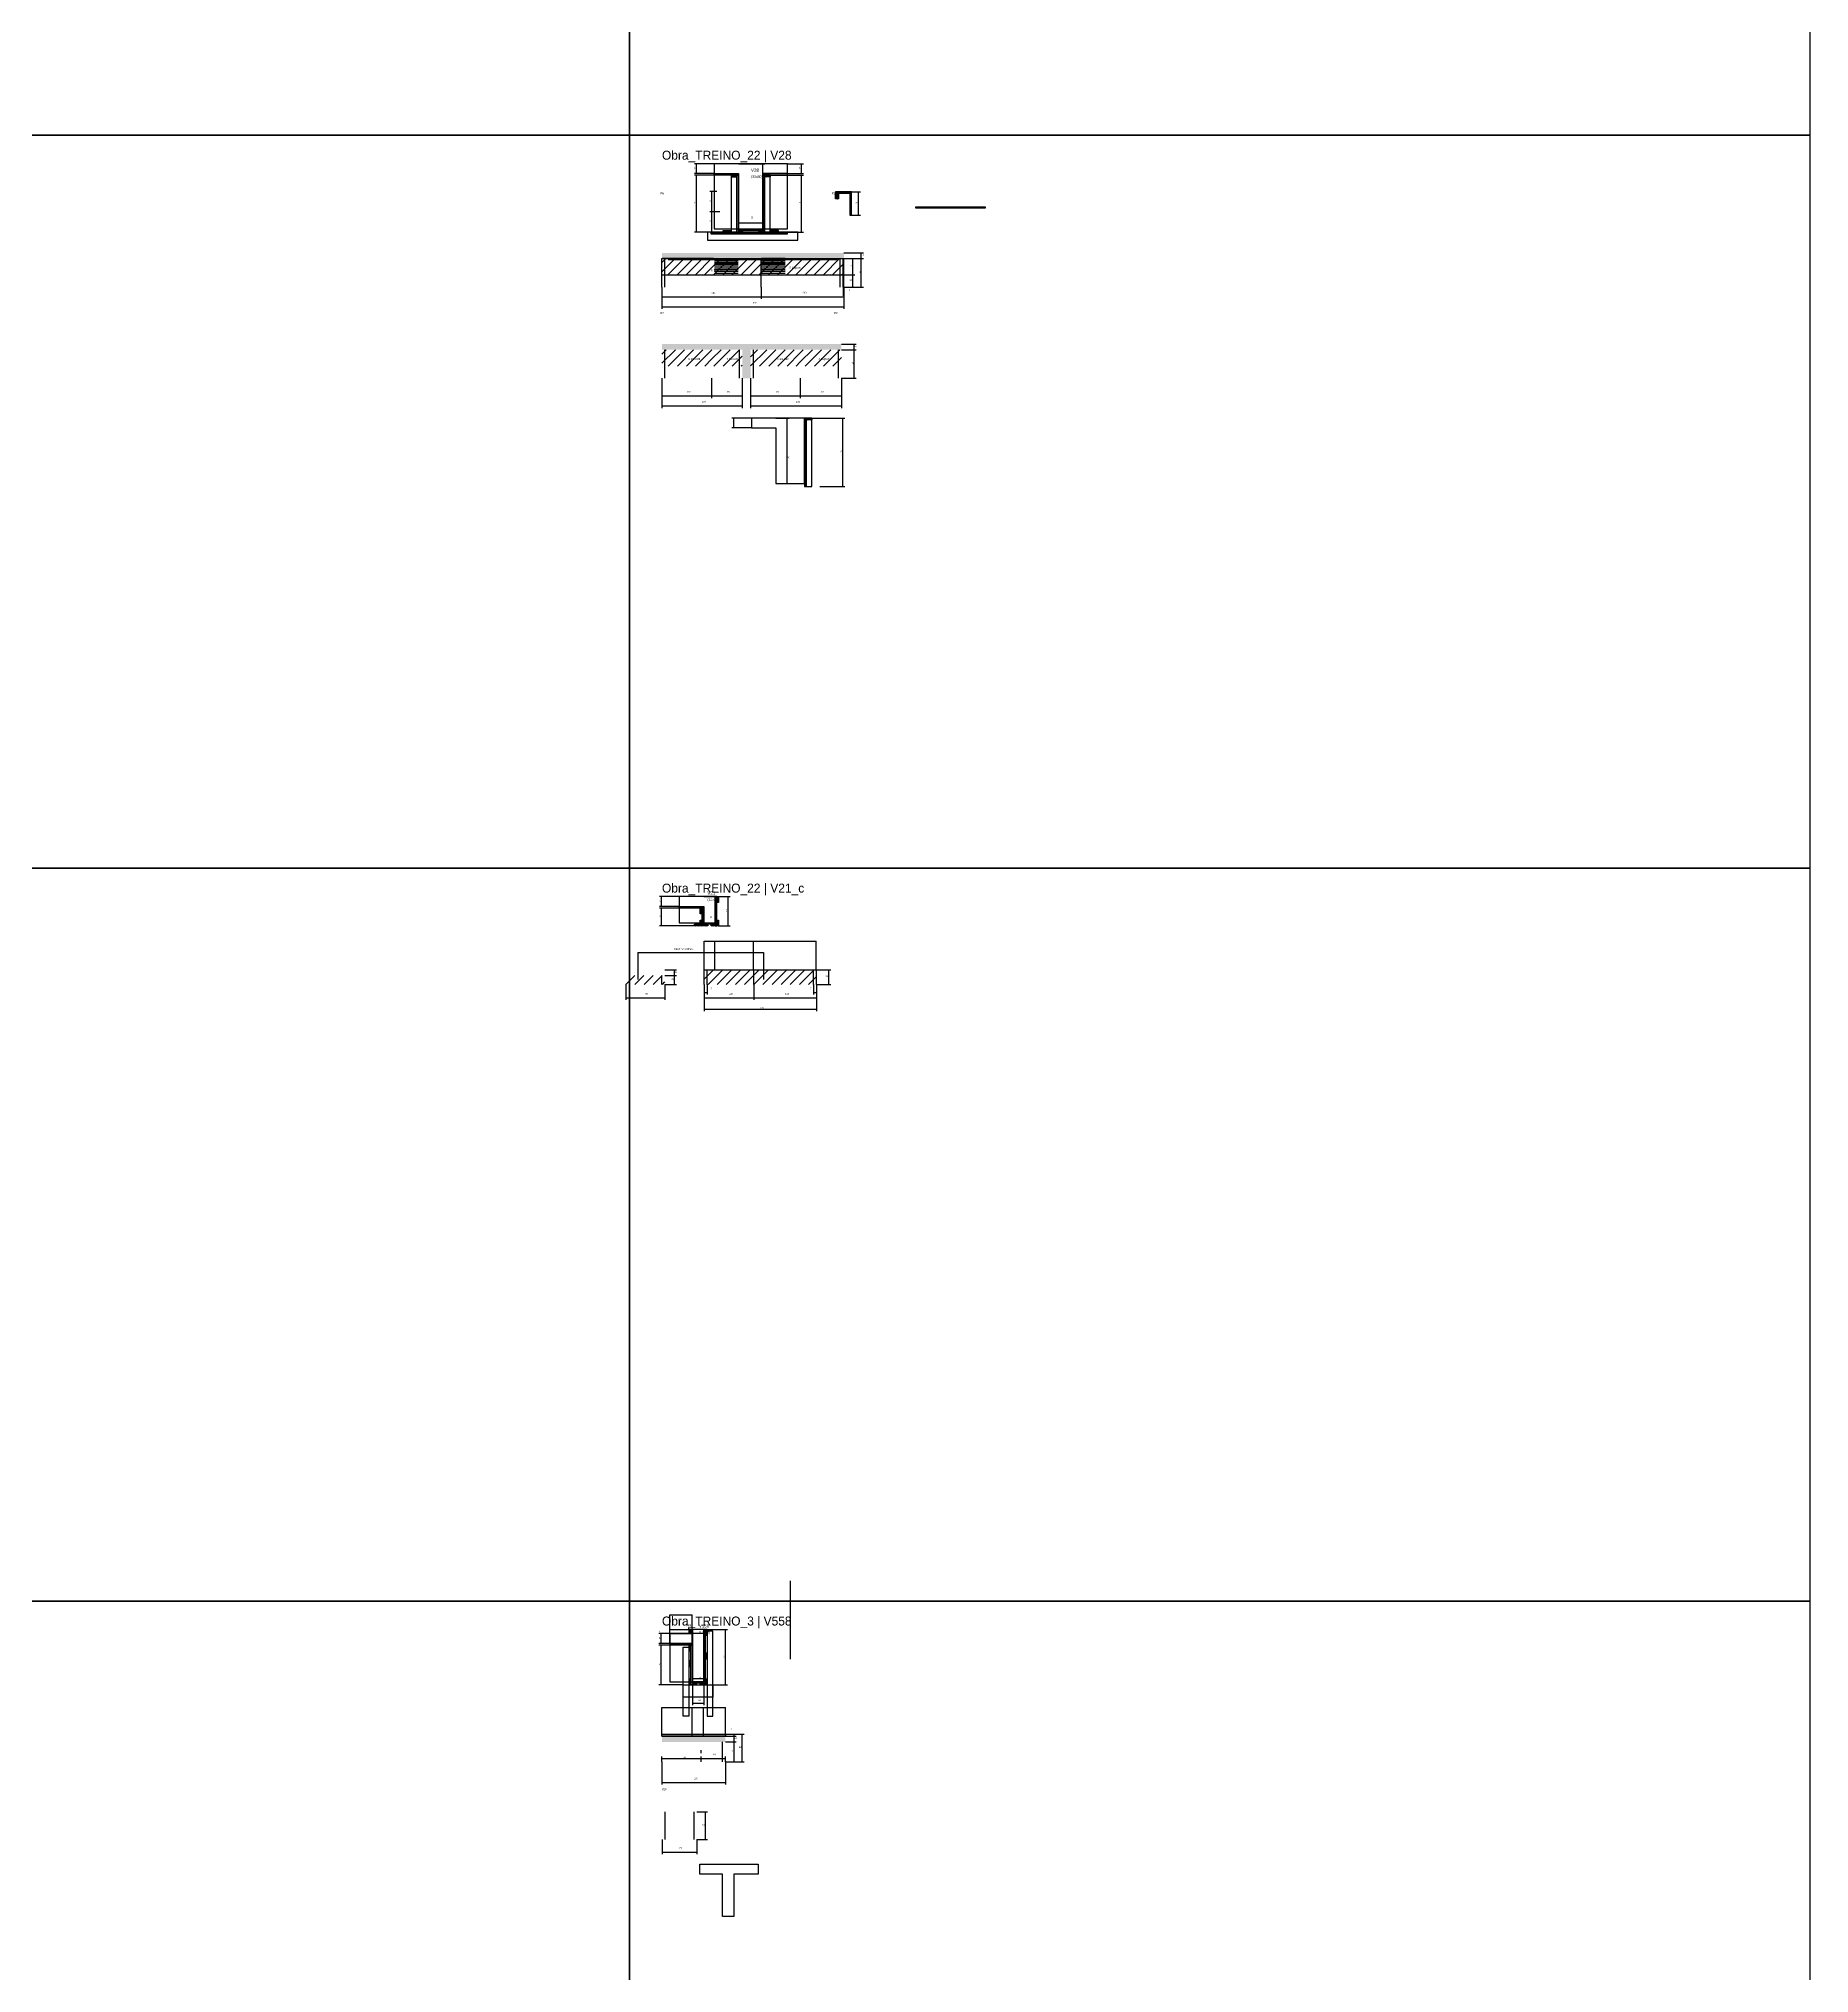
# Model space of a CAD drawing. Header units: metres. Extents: x -41 to 34840, y -36000 to 1848.
# Drawn here: x 13049 to 17398, y -31514 to -26763 of the extents above; entities that cross this region are included whole.
import ezdxf

# ---------------------------------------------------------------- set-up
doc = ezdxf.new("R2010")
doc.units = ezdxf.units.M
for name, color, linetype in [('8', 7, 'Continuous'), ('CELL_BORDER', 8, 'Continuous'), ('CONCRETO', 251, 'Continuous'), ('COTA', 4, 'Continuous'), ('Cota Seção (2x)', 4, 'Continuous'), ('Hachura', 253, 'Continuous'), ('LABEL_ID', 3, 'Continuous'), ('Madeira', 126, 'Continuous'), ('NOMENCLATURA', 7, 'Continuous'), ('Painéis', 200, 'Continuous'), ('PONTALETE', 2, 'Continuous'), ('SARR_2.2x7', 40, 'Continuous'), ('SARR_3.5x7', 81, 'Continuous'), ('SCO-___-LAJ', 4, 'Continuous'), ('Texto Seção', 7, 'Continuous')]:
    doc.layers.add(name, color=color, linetype=linetype)

msp = doc.modelspace()

# ---------------------------------------------------------------- hatches: boundary and pattern name
at = {"layer": 'COTA'}
h = msp.add_hatch(dxfattribs=at)
h.set_pattern_fill('AR-CONC', scale=0.03)
h.paths.add_polyline_path([(15027, -27303.1), (15027, -27289.1), (14580, -27289.1), (14580, -27303.1)])
h = msp.add_hatch(dxfattribs=at)
h.set_pattern_fill('AR-CONC', scale=0.03)
h.paths.add_polyline_path([(14777.1, -27597), (14797.7, -27597), (14797.7, -27527), (15020.7, -27527), (15020.7, -27513), (14580, -27513), (14580, -27527), (14777.1, -27527)])
h = msp.add_hatch(dxfattribs=at)
h.set_pattern_fill('AR-CONC', scale=0.03)
h.paths.add_polyline_path([(14580, -30945.7), (14580, -30931.7), (14580, -30931.7), (14736, -30931.7), (14736, -30931.7), (14736, -30945.7), (14736, -30945.7), (14580, -30945.7)])
at = {"layer": 'Hachura'}
h = msp.add_hatch(color=8, dxfattribs=at)
h.dxf.hatch_style = 1
h.paths.add_polyline_path([(14708, -27098), (14708, -27094), (14708, -27094), (14768, -27094), (14768, -27094), (14768, -27098), (14768, -27098), (14708, -27098)])
h = msp.add_hatch(dxfattribs=at)
h.set_pattern_fill('ANSI31', scale=0.5)
h.paths.add_polyline_path([(14750, -27098), (14750, -27102.4), (14750, -27102.4), (14764, -27102.4), (14764, -27102.4), (14764, -27098), (14764, -27098), (14750, -27098)])
h = msp.add_hatch(color=8, dxfattribs=at)
h.dxf.hatch_style = 1
h.paths.add_polyline_path([(14764, -27098), (14768, -27098), (14768, -27098), (14768, -27238), (14768, -27238), (14764, -27238), (14764, -27238), (14764, -27098)])
h = msp.add_hatch(color=8, dxfattribs=at)
h.dxf.hatch_style = 1
h.paths.add_polyline_path([(14888, -27098), (14888, -27094), (14888, -27094), (14828, -27094), (14828, -27094), (14828, -27098), (14828, -27098), (14888, -27098)])
h = msp.add_hatch(color=8, dxfattribs=at)
h.dxf.hatch_style = 1
h.paths.add_polyline_path([(14832, -27098), (14828, -27098), (14828, -27098), (14828, -27238), (14828, -27238), (14832, -27238), (14832, -27238), (14832, -27098)])
h = msp.add_hatch(dxfattribs=at)
h.set_pattern_fill('ANSI31', scale=0.5)
h.paths.add_polyline_path([(14846, -27098), (14846, -27102.4), (14846, -27102.4), (14832, -27102.4), (14832, -27102.4), (14832, -27098), (14832, -27098), (14846, -27098)])
h = msp.add_hatch(dxfattribs=at)
h.set_pattern_fill('ANSI31', scale=0.5)
h.paths.add_polyline_path([(14730, -27238), (14730, -27233.6), (14730, -27233.6), (14750, -27233.6), (14750, -27233.6), (14750, -27238), (14750, -27238), (14730, -27238)])
h = msp.add_hatch(color=8, dxfattribs=at)
h.dxf.hatch_style = 1
h.paths.add_polyline_path([(14768, -27233.6), (14768, -27230), (14768, -27230), (14828, -27230), (14828, -27230), (14828, -27233.6), (14828, -27233.6), (14768, -27233.6)])
h = msp.add_hatch(dxfattribs=at)
h.set_pattern_fill('ANSI31', scale=0.5)
h.paths.add_polyline_path([(14768, -27238), (14768, -27233.6), (14768, -27233.6), (14778, -27233.6), (14778, -27233.6), (14778, -27238), (14778, -27238), (14768, -27238)])
h = msp.add_hatch(dxfattribs=at)
h.set_pattern_fill('ANSI31', scale=0.5)
h.paths.add_polyline_path([(14818, -27238), (14818, -27233.6), (14818, -27233.6), (14828, -27233.6), (14828, -27233.6), (14828, -27238), (14828, -27238), (14818, -27238)])
h = msp.add_hatch(dxfattribs=at)
h.set_pattern_fill('ANSI31', scale=0.5)
h.paths.add_polyline_path([(14866, -27238), (14866, -27233.6), (14866, -27233.6), (14846, -27233.6), (14846, -27233.6), (14846, -27238), (14846, -27238), (14866, -27238)])
h = msp.add_hatch(dxfattribs=at)
h.set_pattern_fill('ANSI31', scale=5)
h.paths.add_polyline_path([(14824, -27303.1), (14580, -27303.1), (14580, -27343.1), (14824, -27343.1)])
h = msp.add_hatch(dxfattribs=at)
h.set_pattern_fill('ANSI31', scale=5)
h.paths.add_polyline_path([(15025, -27343.1), (15025, -27303.1), (14824, -27303.1), (14824, -27343.1)])
h = msp.add_hatch(dxfattribs=at)
h.set_pattern_fill('ANSI31', scale=5)
h.paths.add_polyline_path([(14580, -27567), (14702, -27567), (14702, -27527), (14580, -27527)])
h = msp.add_hatch(dxfattribs=at)
h.set_pattern_fill('ANSI31', scale=5)
h.paths.add_polyline_path([(14702, -27527), (14702, -27567), (14777.1, -27567), (14777.1, -27527)])
h = msp.add_hatch(dxfattribs=at)
h.set_pattern_fill('ANSI31', scale=5)
h.paths.add_polyline_path([(14797.7, -27567), (14919.7, -27567), (14919.7, -27527), (14797.7, -27527)])
h = msp.add_hatch(dxfattribs=at)
h.set_pattern_fill('ANSI31', scale=5)
h.paths.add_polyline_path([(15020.7, -27567), (15020.7, -27527), (14919.7, -27527), (14919.7, -27567)])
h = msp.add_hatch(color=8, dxfattribs=at)
h.dxf.hatch_style = 1
h.paths.add_polyline_path([(14933.9, -27694.9), (14929.9, -27694.9), (14929.9, -27694.9), (14929.9, -27862.9), (14929.9, -27862.9), (14933.9, -27862.9), (14933.9, -27862.9), (14933.9, -27694.9)])
h = msp.add_hatch(dxfattribs=at)
h.set_pattern_fill('ANSI31', scale=0.5)
h.paths.add_polyline_path([(14947.9, -27694.9), (14947.9, -27699.3), (14947.9, -27699.3), (14933.9, -27699.3), (14933.9, -27699.3), (14933.9, -27694.9), (14933.9, -27694.9), (14947.9, -27694.9)])
h = msp.add_hatch(color=8, dxfattribs=at)
h.dxf.hatch_style = 1
h.paths.add_polyline_path([(14714.5, -28870), (14710.5, -28870), (14710.5, -28870), (14710.5, -28942), (14710.5, -28942), (14714.5, -28942), (14714.5, -28942), (14714.5, -28870)])
h = msp.add_hatch(dxfattribs=at)
h.set_pattern_fill('ANSI31', scale=0.5)
h.paths.add_polyline_path([(14718.9, -28884), (14714.5, -28884), (14714.5, -28884), (14714.5, -28870), (14714.5, -28870), (14718.9, -28870), (14718.9, -28870), (14718.9, -28884)])
h = msp.add_hatch(color=8, dxfattribs=at)
h.dxf.hatch_style = 1
h.paths.add_polyline_path([(14622.5, -28898), (14622.5, -28894), (14622.5, -28894), (14682.5, -28894), (14682.5, -28894), (14682.5, -28898), (14682.5, -28898), (14622.5, -28898)])
h = msp.add_hatch(dxfattribs=at)
h.set_pattern_fill('ANSI31', scale=0.5)
h.paths.add_polyline_path([(14678.5, -28912), (14674.1, -28912), (14674.1, -28912), (14674.1, -28898), (14674.1, -28898), (14678.5, -28898), (14678.5, -28898), (14678.5, -28912)])
h = msp.add_hatch(dxfattribs=at)
h.set_pattern_fill('ANSI31', scale=0.5)
h.paths.add_polyline_path([(14678.5, -28942), (14674.1, -28942), (14674.1, -28942), (14674.1, -28928), (14674.1, -28928), (14678.5, -28928), (14678.5, -28928), (14678.5, -28942)])
h = msp.add_hatch(color=8, dxfattribs=at)
h.dxf.hatch_style = 1
h.paths.add_polyline_path([(14678.5, -28898), (14682.5, -28898), (14682.5, -28898), (14682.5, -28942), (14682.5, -28942), (14678.5, -28942), (14678.5, -28942), (14678.5, -28898)])
h = msp.add_hatch(color=8, dxfattribs=at)
h.dxf.hatch_style = 1
h.paths.add_polyline_path([(14682.5, -28937.6), (14682.5, -28934), (14682.5, -28934), (14710.5, -28934), (14710.5, -28934), (14710.5, -28937.6), (14710.5, -28937.6), (14682.5, -28937.6)])
h = msp.add_hatch(dxfattribs=at)
h.set_pattern_fill('ANSI31', scale=0.5)
h.paths.add_polyline_path([(14718.9, -28942), (14714.5, -28942), (14714.5, -28942), (14714.5, -28928), (14714.5, -28928), (14718.9, -28928), (14718.9, -28928), (14718.9, -28942)])
h = msp.add_hatch(dxfattribs=at)
h.set_pattern_fill('ANSI31', scale=0.5)
h.paths.add_polyline_path([(14674.1, -28937.6), (14674.1, -28942), (14674.1, -28942), (14660.1, -28942), (14660.1, -28942), (14660.1, -28937.6), (14660.1, -28937.6), (14674.1, -28937.6)])
h = msp.add_hatch(dxfattribs=at)
h.set_pattern_fill('ANSI31', scale=0.5)
h.paths.add_polyline_path([(14682.5, -28942), (14682.5, -28937.6), (14682.5, -28937.6), (14692.5, -28937.6), (14692.5, -28937.6), (14692.5, -28942), (14692.5, -28942), (14682.5, -28942)])
h = msp.add_hatch(dxfattribs=at)
h.set_pattern_fill('ANSI31', scale=0.5)
h.paths.add_polyline_path([(14700.5, -28942), (14700.5, -28937.6), (14700.5, -28937.6), (14710.5, -28937.6), (14710.5, -28937.6), (14710.5, -28942), (14710.5, -28942), (14700.5, -28942)])
h = msp.add_hatch(dxfattribs=at)
h.set_pattern_fill('ANSI31', scale=5)
h.paths.add_polyline_path([(14587, -29085.6), (14587, -29063.6), (14491, -29063.6), (14491, -29085.6)])
h = msp.add_hatch(dxfattribs=at)
h.set_pattern_fill('ANSI31', scale=5)
h.paths.add_polyline_path([(14805.6, -29085.6), (14805.6, -29049.6), (14683.6, -29049.6), (14683.6, -29085.6)])
h = msp.add_hatch(dxfattribs=at)
h.set_pattern_fill('ANSI31', scale=5)
h.paths.add_polyline_path([(14959.5, -29085.6), (14959.5, -29049.6), (14805.6, -29049.6), (14805.6, -29085.6)])
h = msp.add_hatch(dxfattribs=at)
h.set_pattern_fill('ANSI31', scale=0.5)
h.paths.add_polyline_path([(14650.6, -30670), (14646.2, -30670), (14646.2, -30670), (14646.2, -30680), (14646.2, -30680), (14650.6, -30680), (14650.6, -30680), (14650.6, -30670)])
h = msp.add_hatch(color=8, dxfattribs=at)
h.dxf.hatch_style = 1
h.paths.add_polyline_path([(14650.6, -30680), (14654.6, -30680), (14654.6, -30680), (14654.6, -30670), (14654.6, -30670), (14650.6, -30670), (14650.6, -30670), (14650.6, -30680)])
h = msp.add_hatch(color=8, dxfattribs=at)
h.dxf.hatch_style = 1
h.paths.add_polyline_path([(14686.6, -30670), (14682.6, -30670), (14682.6, -30670), (14682.6, -30806), (14682.6, -30806), (14686.6, -30806), (14686.6, -30806), (14686.6, -30670)])
h = msp.add_hatch(dxfattribs=at)
h.set_pattern_fill('ANSI31', scale=0.5)
h.paths.add_polyline_path([(14691, -30670), (14686.6, -30670), (14686.6, -30670), (14686.6, -30684), (14686.6, -30684), (14691, -30684), (14691, -30684), (14691, -30670)])
h = msp.add_hatch(color=8, dxfattribs=at)
h.dxf.hatch_style = 1
h.paths.add_polyline_path([(14599, -30708), (14599, -30704), (14599, -30704), (14654.6, -30704), (14654.6, -30704), (14654.6, -30708), (14654.6, -30708), (14599, -30708)])
h = msp.add_hatch(dxfattribs=at)
h.set_pattern_fill('ANSI31', scale=0.5)
h.paths.add_polyline_path([(14650.6, -30708), (14646.2, -30708), (14646.2, -30708), (14646.2, -30722), (14646.2, -30722), (14650.6, -30722), (14650.6, -30722), (14650.6, -30708)])
h = msp.add_hatch(color=8, dxfattribs=at)
h.dxf.hatch_style = 1
h.paths.add_polyline_path([(14650.6, -30708), (14654.6, -30708), (14654.6, -30708), (14654.6, -30806), (14654.6, -30806), (14650.6, -30806), (14650.6, -30806), (14650.6, -30708)])
h = msp.add_hatch(dxfattribs=at)
h.set_pattern_fill('ANSI31', scale=0.5)
h.paths.add_polyline_path([(14691, -30728), (14686.6, -30728), (14686.6, -30728), (14686.6, -30742), (14686.6, -30742), (14691, -30742), (14691, -30742), (14691, -30728)])
h = msp.add_hatch(dxfattribs=at)
h.set_pattern_fill('ANSI31', scale=0.5)
h.paths.add_polyline_path([(14650.6, -30747), (14646.2, -30747), (14646.2, -30747), (14646.2, -30761), (14646.2, -30761), (14650.6, -30761), (14650.6, -30761), (14650.6, -30747)])
h = msp.add_hatch(dxfattribs=at)
h.set_pattern_fill('ANSI31', scale=0.5)
h.paths.add_polyline_path([(14650.6, -30792), (14646.2, -30792), (14646.2, -30792), (14646.2, -30806), (14646.2, -30806), (14650.6, -30806), (14650.6, -30806), (14650.6, -30792)])
h = msp.add_hatch(color=8, dxfattribs=at)
h.dxf.hatch_style = 1
h.paths.add_polyline_path([(14654.6, -30801.6), (14654.6, -30798), (14654.6, -30798), (14682.6, -30798), (14682.6, -30798), (14682.6, -30801.6), (14682.6, -30801.6), (14654.6, -30801.6)])
h = msp.add_hatch(dxfattribs=at)
h.set_pattern_fill('ANSI31', scale=0.5)
h.paths.add_polyline_path([(14654.6, -30806), (14654.6, -30801.6), (14654.6, -30801.6), (14664.6, -30801.6), (14664.6, -30801.6), (14664.6, -30806), (14664.6, -30806), (14654.6, -30806)])
h = msp.add_hatch(dxfattribs=at)
h.set_pattern_fill('ANSI31', scale=0.5)
h.paths.add_polyline_path([(14682.6, -30806), (14682.6, -30801.6), (14682.6, -30801.6), (14672.6, -30801.6), (14672.6, -30801.6), (14672.6, -30806), (14672.6, -30806), (14682.6, -30806)])
h = msp.add_hatch(dxfattribs=at)
h.set_pattern_fill('ANSI31', scale=0.5)
h.paths.add_polyline_path([(14691, -30792), (14686.6, -30792), (14686.6, -30792), (14686.6, -30806), (14686.6, -30806), (14691, -30806), (14691, -30806), (14691, -30792)])
at = {"layer": 'Madeira'}
h = msp.add_hatch(dxfattribs=at)
h.set_pattern_fill('ANSI31', scale=0.2)
h.paths.add_polyline_path([(15006.4, -27156.2), (15013.4, -27156.2), (15013.4, -27142.2), (15006.4, -27142.2)])

# ---------------------------------------------------------------- linework, layer by layer
at = {"layer": '8'}
msp.add_line((14894.7, -30550), (14894.7, -30742.3), dxfattribs=at)
at = {"layer": 'CELL_BORDER'}
for points in [[(11600, -27000), (14500, -27000), (14500, -25200), (11600, -25200)], [(14500, -27000), (17400, -27000), (17400, -25200), (14500, -25200)], [(11600, -28800), (14500, -28800), (14500, -27000), (11600, -27000)], [(14500, -28800), (17400, -28800), (17400, -27000), (14500, -27000)], [(11600, -30600), (14500, -30600), (14500, -28800), (11600, -28800)], [(14500, -30600), (17400, -30600), (17400, -28800), (14500, -28800)], [(11600, -32400), (14500, -32400), (14500, -30600), (11600, -30600)], [(14500, -32400), (17400, -32400), (17400, -30600), (14500, -30600)]]:
    msp.add_lwpolyline(points, close=True, dxfattribs=at)
at = {"layer": 'CONCRETO'}
for points in [[(14888, -27094), (14888, -27070), (14708, -27070), (14708, -27094), (14768, -27094), (14768, -27230), (14828, -27230), (14828, -27104), (14828, -27094)], [(14708, -27230), (14888, -27230), (14888, -27070), (14708, -27070)], [(14929.9, -27714.9), (14929.9, -27694.9), (14799.9, -27694.9), (14799.9, -27718.9), (14859.9, -27718.9), (14859.9, -27854.9), (14929.9, -27854.9), (14929.9, -27714.9)], [(14622.5, -28870), (14622.5, -28894), (14682.5, -28894), (14682.5, -28934), (14710.5, -28934), (14710.5, -28890), (14710.5, -28870), (14682.5, -28870), (14682.5, -28870)], [(14622.5, -28934), (14710.5, -28934), (14710.5, -28870), (14622.5, -28870)], [(14599, -30798), (14682.6, -30798), (14682.6, -30680), (14599, -30680)], [(14654.6, -30798), (14686.6, -30798), (14686.6, -30670), (14654.6, -30670)], [(14672.7, -31270.5), (14672.7, -31246.5), (14816.3, -31246.5), (14816.3, -31270.5), (14756.3, -31270.5), (14756.3, -31374.5), (14728.3, -31374.5), (14728.3, -31270.5)]]:
    msp.add_lwpolyline(points, close=True, dxfattribs=at)
for points in [[(14682.6, -30694), (14682.6, -30694), (14682.6, -30726), (14682.6, -30726), (14682.6, -30798), (14654.6, -30798), (14654.6, -30704), (14599, -30704), (14599, -30680), (14654.6, -30680)], [(14654.6, -30704), (14654.6, -30706), (14654.6, -30706), (14654.6, -30798), (14682.6, -30798), (14682.6, -30670), (14686.6, -30670), (14686.6, -30670), (14654.6, -30670), (14654.6, -30680)]]:
    msp.add_lwpolyline(points, dxfattribs=at)
at = {"layer": 'COTA'}
for p, q in [((14708, -27070), (14659.6, -27070)), ((14664.6, -27094), (14664.6, -27070)), ((14888, -27070), (14927.4, -27070)), ((14922.4, -27094), (14922.4, -27070)), ((14708, -27094), (14659.6, -27094)), ((14708, -27098), (14659.6, -27098)), ((14664.6, -27238), (14664.6, -27098)), ((14846, -27098), (14927.4, -27098)), ((14888, -27094), (14927.4, -27094)), ((14922.4, -27238), (14922.4, -27098)), ((14715, -27138), (14697.4, -27138)), ((14702.4, -27188), (14702.4, -27138)), ((14715, -27188), (14697.4, -27188)), ((14721.8, -27188), (14697.4, -27188)), ((14702.4, -27238), (14702.4, -27188)), ((14730, -27238), (14659.6, -27238)), ((14721.8, -27238), (14697.4, -27238)), ((14866, -27238), (14927.4, -27238)), ((15027, -27303.1), (15053.7, -27303.1)), ((15048.7, -27343.1), (15048.7, -27303.1)), ((15027, -27343.1), (15053.7, -27343.1)), ((15027, -27343.1), (15053.7, -27343.1)), ((15048.7, -27373.1), (15048.7, -27343.1)), ((14580, -27373.1), (14580, -27401.8)), ((14580, -27373.1), (14580, -27426.4)), ((14580, -27396.8), (14824, -27396.8)), ((14824, -27373.1), (14824, -27401.8)), ((14824, -27373.1), (14824, -27401.8)), ((14824, -27396.8), (15027, -27396.8)), ((15025, -27373.1), (15025, -27394.6)), ((15025, -27389.6), (15027, -27389.6)), ((15027, -27373.1), (15027, -27401.8)), ((15027, -27373.1), (15027, -27426.4)), ((15027, -27373.1), (15027, -27394.6)), ((15027, -27373.1), (15053.7, -27373.1)), ((14580, -27421.4), (15027, -27421.4)), ((14580, -27597), (14580, -27645.4)), ((14580, -27597), (14580, -27669.9)), ((14702, -27597), (14702, -27645.4)), ((14702, -27597), (14702, -27645.4)), ((14777.1, -27597), (14777.1, -27645.4)), ((14777.1, -27597), (14777.1, -27669.9)), ((14797.7, -27597), (14797.7, -27645.4)), ((14797.7, -27597), (14797.7, -27669.9)), ((14919.7, -27597), (14919.7, -27645.4)), ((14919.7, -27597), (14919.7, -27645.4)), ((15020.7, -27597), (15020.7, -27645.4)), ((15020.7, -27597), (15020.7, -27669.9)), ((14580, -27640.4), (14702, -27640.4)), ((14702, -27640.4), (14777.1, -27640.4)), ((14797.7, -27640.4), (14919.7, -27640.4)), ((14919.7, -27640.4), (15020.7, -27640.4)), ((14580, -27664.9), (14777.1, -27664.9)), ((14799.9, -27694.9), (14751.6, -27694.9)), ((14756.6, -27718.9), (14756.6, -27694.9)), ((14797.7, -27664.9), (15020.7, -27664.9)), ((14947.9, -27694.9), (15029.4, -27694.9)), ((15024.4, -27862.9), (15024.4, -27694.9)), ((14799.9, -27718.9), (14751.6, -27718.9)), ((14967.9, -27862.9), (15029.4, -27862.9)), ((14622.5, -28870), (14574.1, -28870)), ((14579.1, -28894), (14579.1, -28870)), ((14703.3, -28870), (14747.6, -28870)), ((14742.6, -28942), (14742.6, -28870)), ((14622.5, -28894), (14574.1, -28894)), ((14622.5, -28898), (14574.1, -28898)), ((14579.1, -28942), (14579.1, -28898)), ((14660.1, -28942), (14574.1, -28942)), ((14718.9, -28942), (14747.6, -28942)), ((14587, -29049.6), (14615.7, -29049.6)), ((14587, -29063.6), (14615.7, -29063.6)), ((14587, -29063.6), (14615.7, -29063.6)), ((14610.7, -29063.6), (14610.7, -29049.6)), ((14610.7, -29085.6), (14610.7, -29063.6)), ((14959.6, -29049.6), (14994.9, -29049.6)), ((14989.9, -29085.6), (14989.9, -29049.6)), ((14491, -29085.6), (14491, -29123.5)), ((14491, -29118.5), (14587, -29118.5)), ((14587, -29085.6), (14615.7, -29085.6)), ((14587, -29085.6), (14587, -29123.5)), ((14683.6, -29085.6), (14683.6, -29151.2)), ((14683.6, -29085.6), (14683.6, -29123.5)), ((14683.6, -29085.6), (14683.6, -29110.6)), ((14683.6, -29105.6), (14690.6, -29105.6)), ((14683.6, -29118.5), (14805.6, -29118.5)), ((14690.6, -29085.6), (14690.6, -29110.6)), ((14805.6, -29085.6), (14805.6, -29123.5)), ((14805.6, -29085.6), (14805.6, -29123.5)), ((14805.6, -29118.5), (14959.5, -29118.5)), ((14952.5, -29085.6), (14952.5, -29110.6)), ((14952.5, -29105.6), (14959.5, -29105.6)), ((14959.5, -29085.6), (14959.5, -29151.2)), ((14959.5, -29085.6), (14994.9, -29085.6)), ((14959.5, -29085.6), (14959.5, -29123.5)), ((14959.5, -29085.6), (14959.5, -29110.6)), ((14683.6, -29146.2), (14959.5, -29146.2)), ((14599, -30680), (14572.7, -30680)), ((14577.7, -30704), (14577.7, -30680)), ((14599, -30680), (14599, -30665)), ((14599, -30670), (14646.2, -30670)), ((14646.2, -30670), (14646.2, -30665)), ((14691, -30670), (14741.3, -30670)), ((14736.3, -30806), (14736.3, -30670)), ((14599, -30704), (14572.7, -30704)), ((14636.6, -30708), (14572.7, -30708)), ((14577.7, -30806), (14577.7, -30708)), ((14632.2, -30806), (14572.7, -30806)), ((14654.6, -30806), (14654.6, -30855.7)), ((14682.6, -30806), (14682.6, -30855.7)), ((14705, -30806), (14741.3, -30806)), ((14654.6, -30850.7), (14682.6, -30850.7)), ((14736, -30926.7), (14782, -30926.7)), ((14736, -30926.7), (14762, -30926.7)), ((14757, -30931.7), (14757, -30926.7)), ((14777, -30994.7), (14777, -30926.7)), ((14736, -30931.7), (14762, -30931.7)), ((14736, -30931.7), (14762, -30931.7)), ((14736, -30945.7), (14762, -30945.7)), ((14736, -30945.7), (14762, -30945.7)), ((14757, -30945.7), (14757, -30931.7)), ((14757, -30994.7), (14757, -30945.7)), ((14580, -30994.7), (14580, -30981.5)), ((14580, -30986.5), (14676, -30986.5)), ((14580, -30994.7), (14580, -31050.7)), ((14676, -30994.7), (14676, -30981.5)), ((14676, -30994.7), (14676, -30981.5)), ((14676, -30986.5), (14736, -30986.5)), ((14736, -30994.7), (14736, -30981.5)), ((14736, -30994.7), (14736, -31050.7)), ((14736, -30994.7), (14762, -30994.7)), ((14736, -30994.7), (14782, -30994.7)), ((14580, -31045.7), (14736, -31045.7)), ((14665.8, -31117.9), (14691.8, -31117.9)), ((14686.8, -31185.9), (14686.8, -31117.9)), ((14580.8, -31185.9), (14580.8, -31221.5)), ((14665.8, -31185.9), (14665.8, -31221.5)), ((14665.8, -31185.9), (14691.8, -31185.9)), ((14580.8, -31216.5), (14665.8, -31216.5))]:
    msp.add_line(p, q, dxfattribs=at)
at = {"layer": 'Cota Seção (2x)'}
for p, q in [((14768, -27070), (14833, -27070)), ((14828, -27230), (14828, -27070)), ((15045.3, -27138.6), (15067.4, -27138.6)), ((15062.4, -27196.6), (15062.4, -27138.6)), ((14768, -27230), (14768, -27210.5)), ((14768, -27215.5), (14828, -27215.5)), ((14828, -27230), (14828, -27210.5)), ((15045.3, -27196.6), (15067.4, -27196.6)), ((14768, -27230), (14833, -27230)), ((15027, -27289.1), (15074.6, -27289.1)), ((15027, -27303.1), (15074.6, -27303.1)), ((15027, -27303.1), (15074.6, -27303.1)), ((15069.6, -27303.1), (15069.6, -27289.1)), ((15069.6, -27373.1), (15069.6, -27303.1)), ((15027, -27373.1), (15074.6, -27373.1)), ((15020.7, -27513), (15057.3, -27513)), ((15020.7, -27527), (15057.3, -27527)), ((15020.7, -27527), (15057.3, -27527)), ((15052.3, -27527), (15052.3, -27513)), ((15052.3, -27597), (15052.3, -27527)), ((15020.7, -27597), (15057.3, -27597)), ((14859.9, -27694.9), (14892.2, -27694.9)), ((14887.2, -27854.9), (14887.2, -27694.9)), ((14859.9, -27854.9), (14892.2, -27854.9)), ((14682.5, -28870), (14715.5, -28870)), ((14710.5, -28934), (14710.5, -28870)), ((14682.5, -28934), (14682.5, -28929)), ((14682.5, -28934), (14715.5, -28934)), ((14682.5, -28934), (14710.5, -28934)), ((14710.5, -28934), (14710.5, -28929)), ((14682.6, -30798), (14682.6, -30670)), ((14682.6, -30670), (14687.6, -30670)), ((14654.6, -30806), (14654.6, -30785)), ((14682.6, -30806), (14682.6, -30785)), ((14654.6, -30790), (14682.6, -30790)), ((14682.6, -30798), (14687.6, -30798))]:
    msp.add_line(p, q, dxfattribs=at)
at = {"layer": 'Madeira'}
for points in [[(14750, -27098), (14750, -27102.4), (14764, -27102.4), (14764, -27098)], [(14750, -27238), (14764, -27238), (14764, -27098), (14750, -27098)], [(14846, -27098), (14846, -27102.4), (14832, -27102.4), (14832, -27098)], [(14846, -27098), (14832, -27098), (14832, -27238), (14846, -27238)], [(15006.4, -27142.2), (15013.4, -27142.2), (15013.4, -27156.2), (15006.4, -27156.2)], [(14692.1, -27258), (14913.7, -27258), (14913.7, -27238), (14692.1, -27238)], [(14730, -27238), (14730, -27233.6), (14750, -27233.6), (14750, -27238)], [(14768, -27238), (14768, -27233.6), (14778, -27233.6), (14778, -27238)], [(14818, -27238), (14818, -27233.6), (14828, -27233.6), (14828, -27238)], [(14866, -27238), (14866, -27233.6), (14846, -27233.6), (14846, -27238)], [(14947.9, -27694.9), (14947.9, -27699.3), (14933.9, -27699.3), (14933.9, -27694.9)], [(14947.9, -27694.9), (14933.9, -27694.9), (14933.9, -27862.9), (14947.9, -27862.9)], [(14718.9, -28884), (14714.5, -28884), (14714.5, -28870), (14718.9, -28870)], [(14678.5, -28912), (14674.1, -28912), (14674.1, -28898), (14678.5, -28898)], [(14678.5, -28942), (14674.1, -28942), (14674.1, -28928), (14678.5, -28928)], [(14718.9, -28942), (14714.5, -28942), (14714.5, -28928), (14718.9, -28928)], [(14674.1, -28937.6), (14674.1, -28942), (14660.1, -28942), (14660.1, -28937.6)], [(14682.5, -28942), (14682.5, -28937.6), (14692.5, -28937.6), (14692.5, -28942)], [(14700.5, -28942), (14700.5, -28937.6), (14710.5, -28937.6), (14710.5, -28942)], [(14650.6, -30670), (14646.2, -30670), (14646.2, -30680), (14650.6, -30680)], [(14691, -30670), (14686.6, -30670), (14686.6, -30684), (14691, -30684)], [(14650.6, -30708), (14646.2, -30708), (14646.2, -30722), (14650.6, -30722)], [(14691, -30728), (14686.6, -30728), (14686.6, -30742), (14691, -30742)], [(14650.6, -30747), (14646.2, -30747), (14646.2, -30761), (14650.6, -30761)], [(14650.6, -30792), (14646.2, -30792), (14646.2, -30806), (14650.6, -30806)], [(14654.6, -30806), (14654.6, -30801.6), (14664.6, -30801.6), (14664.6, -30806)], [(14682.6, -30806), (14682.6, -30801.6), (14672.6, -30801.6), (14672.6, -30806)], [(14691, -30792), (14686.6, -30792), (14686.6, -30806), (14691, -30806)]]:
    msp.add_lwpolyline(points, close=True, dxfattribs=at)
at = {"layer": 'Painéis'}
for p, q in [((14708, -27094), (14768, -27094)), ((14708, -27098), (14708, -27094)), ((14768, -27098), (14768, -27094)), ((14768, -27238), (14768, -27098)), ((14828, -27094), (14888, -27094)), ((14828, -27098), (14828, -27094)), ((14828, -27238), (14828, -27098)), ((14888, -27098), (14888, -27094)), ((15006.4, -27138.6), (15041.3, -27138.6)), ((15006.4, -27142.2), (15006.4, -27138.6)), ((15006.4, -27142.2), (15041.3, -27142.2)), ((14768, -27230), (14828, -27230)), ((14768, -27233.6), (14768, -27230)), ((14828, -27233.6), (14828, -27230)), ((14580, -27303.1), (15027, -27303.1)), ((14580, -27373.1), (14580, -27303.1)), ((14824, -27373.1), (14824, -27303.1)), ((15025, -27373.1), (15025, -27303.1)), ((15027, -27373.1), (15027, -27303.1)), ((14580, -27343.1), (15027, -27343.1)), ((14710.5, -28942), (14710.5, -28870)), ((14622.5, -28894), (14682.5, -28894)), ((14682.5, -28898), (14682.5, -28894)), ((14682.5, -28942), (14682.5, -28898)), ((14682.5, -28934), (14710.5, -28934)), ((14682.5, -28937.6), (14682.5, -28934)), ((14710.5, -28937.6), (14710.5, -28934)), ((14683.6, -28979.6), (14710.1, -28979.6)), ((14683.6, -29049.6), (14683.6, -28979.6)), ((14710.1, -29049.6), (14710.1, -28979.6)), ((14710.1, -28979.6), (14805.1, -28979.6)), ((14710.1, -29049.6), (14710.1, -28979.6)), ((14805.1, -29049.6), (14805.1, -28979.6)), ((14805.1, -28979.6), (14959.1, -28979.6)), ((14805.1, -29049.6), (14805.1, -28979.6)), ((14959.1, -29049.6), (14959.1, -28979.6)), ((14683.6, -29049.6), (14959.5, -29049.6)), ((14683.6, -29085.6), (14683.6, -29049.6)), ((14683.6, -29049.6), (14710.1, -29049.6)), ((14710.1, -29049.6), (14805.1, -29049.6)), ((14805.1, -29049.6), (14959.1, -29049.6)), ((14805.6, -29085.6), (14805.6, -29049.6)), ((14959.5, -29085.6), (14959.5, -29049.6)), ((14599, -30634), (14654.3, -30634)), ((14599, -30704), (14599, -30634)), ((14654.3, -30704), (14654.3, -30634)), ((14682.6, -30806), (14682.6, -30670)), ((14599, -30704), (14654.6, -30704)), ((14599, -30708), (14599, -30704)), ((14599, -30704), (14654.3, -30704)), ((14654.6, -30708), (14654.6, -30704)), ((14654.6, -30806), (14654.6, -30708)), ((14654.6, -30806), (14654.6, -30708)), ((14654.6, -30798), (14682.6, -30798)), ((14654.6, -30801.6), (14654.6, -30798)), ((14682.6, -30801.6), (14682.6, -30798)), ((14580, -30861.7), (14654.3, -30861.7)), ((14580, -30931.7), (14580, -30861.7)), ((14654.3, -30931.7), (14654.3, -30861.7)), ((14654.3, -30861.7), (14682.3, -30861.7)), ((14654.3, -30931.7), (14654.3, -30861.7)), ((14682.3, -30931.7), (14682.3, -30861.7)), ((14682.3, -30861.7), (14736.3, -30861.7)), ((14682.3, -30931.7), (14682.3, -30861.7)), ((14736.3, -30931.7), (14736.3, -30861.7)), ((14580, -30926.7), (14736, -30926.7)), ((14736, -30931.7), (14736, -30926.7)), ((14580, -30931.7), (14736, -30931.7)), ((14580, -30931.7), (14654.3, -30931.7)), ((14654.3, -30931.7), (14682.3, -30931.7)), ((14682.3, -30931.7), (14736.3, -30931.7))]:
    msp.add_line(p, q, dxfattribs=at)
for points in [[(14708, -27098), (14708, -27094), (14768, -27094), (14768, -27098)], [(14764, -27098), (14768, -27098), (14768, -27238), (14764, -27238)], [(14888, -27098), (14888, -27094), (14828, -27094), (14828, -27098)], [(14832, -27098), (14828, -27098), (14828, -27238), (14832, -27238)], [(15041.3, -27196.6), (15045.3, -27196.6), (15045.3, -27138.6), (15041.3, -27138.6)], [(14768, -27233.6), (14768, -27230), (14828, -27230), (14828, -27233.6)], [(14933.9, -27694.9), (14929.9, -27694.9), (14929.9, -27862.9), (14933.9, -27862.9)], [(14714.5, -28870), (14710.5, -28870), (14710.5, -28942), (14714.5, -28942)], [(14622.5, -28898), (14622.5, -28894), (14682.5, -28894), (14682.5, -28898)], [(14678.5, -28898), (14682.5, -28898), (14682.5, -28942), (14678.5, -28942)], [(14682.5, -28937.6), (14682.5, -28934), (14710.5, -28934), (14710.5, -28937.6)], [(14650.6, -30670), (14654.6, -30670), (14654.6, -30680), (14650.6, -30680)], [(14686.6, -30670), (14682.6, -30670), (14682.6, -30806), (14686.6, -30806)], [(14599, -30708), (14599, -30704), (14654.6, -30704), (14654.6, -30708)], [(14650.6, -30708), (14654.6, -30708), (14654.6, -30806), (14650.6, -30806)], [(14654.6, -30801.6), (14654.6, -30798), (14682.6, -30798), (14682.6, -30801.6)], [(14580, -30926.7), (14736, -30926.7), (14736, -30931.7), (14580, -30931.7)]]:
    msp.add_lwpolyline(points, close=True, dxfattribs=at)
msp.add_lwpolyline([(15041.3, -27138.6), (15006.4, -27138.6), (15006.4, -27142.2), (15041.3, -27142.2), (15041.3, -27138.6)], dxfattribs=at)
at = {"layer": 'PONTALETE'}
for p, q in [((14520.7, -29007.1), (14829.4, -29007.1)), ((14520.7, -29007.1), (14520.7, -29073.3)), ((14520.7, -29007.1), (14829.4, -29007.1)), ((14520.7, -29007.1), (14520.7, -29073.3)), ((14829.4, -29007.1), (14829.4, -29073.3)), ((14829.4, -29007.1), (14829.4, -29073.3))]:
    msp.add_line(p, q, dxfattribs=at)
at = {"layer": 'SARR_2.2x7'}
for p, q in [((14581, -27301.6), (14706.8, -27301.6)), ((14587, -27343.1), (14587, -27303.1)), ((14595, -27305.3), (14824, -27305.3)), ((14708.8, -27307.5), (14766.8, -27307.5)), ((14708.8, -27312), (14766.8, -27312)), ((14708.8, -27315.4), (14766.8, -27315.4)), ((14708.8, -27316.4), (14766.8, -27316.4)), ((14824, -27305.3), (15010, -27305.3)), ((14824.8, -27301.6), (14882.8, -27301.6)), ((14824.8, -27307.5), (14882.8, -27307.5)), ((14824.8, -27312), (14882.8, -27312)), ((14824.8, -27315.4), (14882.8, -27315.4)), ((14824.8, -27316.4), (14882.8, -27316.4)), ((15018, -27343.1), (15018, -27303.1)), ((14587, -27373.1), (14587, -27343.1)), ((14708.8, -27320.9), (14766.8, -27320.9)), ((14708.8, -27325.3), (14766.8, -27325.3)), ((14708.8, -27329.8), (14766.8, -27329.8)), ((14708.8, -27334.2), (14766.8, -27334.2)), ((14708.8, -27338.7), (14766.8, -27338.7)), ((14824.8, -27320.9), (14882.8, -27320.9)), ((14824.8, -27325.3), (14882.8, -27325.3)), ((14824.8, -27329.8), (14882.8, -27329.8)), ((14824.8, -27334.2), (14882.8, -27334.2)), ((14824.8, -27338.7), (14882.8, -27338.7)), ((15018, -27373.1), (15018, -27343.1)), ((14587, -27567), (14587, -27527)), ((14770.1, -27567), (14770.1, -27527)), ((14804.7, -27567), (14804.7, -27527)), ((15013.7, -27567), (15013.7, -27527)), ((14587, -27597), (14587, -27567)), ((14770.1, -27597), (14770.1, -27567)), ((14804.7, -27597), (14804.7, -27567)), ((15013.7, -27597), (15013.7, -27567)), ((14580, -29085.6), (14580, -29063.6)), ((14690.6, -29085.6), (14690.6, -29049.6)), ((14952.5, -29085.6), (14952.5, -29049.6)), ((14676, -30973.2), (14676, -30966.2)), ((14729, -30994.7), (14729, -30945.7)), ((14676, -30994.7), (14676, -30987.7)), ((14587.8, -31185.9), (14587.8, -31117.9)), ((14658.8, -31185.9), (14658.8, -31117.9))]:
    msp.add_line(p, q, dxfattribs=at)
at = {"layer": 'SARR_3.5x7'}
for points in [[(14705, -30673.9), (14691, -30673.9), (14691, -30882.5), (14705, -30882.5)], [(14632.2, -30712.8), (14646.2, -30712.8), (14646.2, -30882.5), (14632.2, -30882.5)], [(14632.2, -30806), (14705, -30806), (14705, -30836.1), (14632.2, -30836.1)]]:
    msp.add_lwpolyline(points, close=True, dxfattribs=at)
at = {"layer": 'SCO-___-LAJ'}
for points in [[(15203.3, -27176.1), (15373.8, -27176.1), (15373.8, -27179.3), (15203.3, -27179.3)], [(14701.1, -27239.4), (14887.5, -27239.4), (14887.5, -27242.6), (14701.1, -27242.6)]]:
    msp.add_lwpolyline(points, close=True, dxfattribs=at)

# ---------------------------------------------------------------- texts
at = {"layer": 'COTA'}
for s, p in [('12', (14659.1, -27082)), ('12', (14916.9, -27082)), ('70', (14659.1, -27168)), ('25', (14696.9, -27163)), ('70', (14916.9, -27168)), ('25', (14696.9, -27213)), ('40', (15040.6, -27323.1)), ('30', (15040.5, -27358.1)), ('244', (14702, -27388.8)), ('447', (14803.5, -27413.3)), ('203', (14925.5, -27388.6)), ('2', (15039.1, -27381.6)), ('122', (14641, -27632.3)), ('75', (14739.6, -27632.3)), ('122', (14858.7, -27632.3)), ('101', (14970.2, -27632.3)), ('197', (14678.6, -27656.8)), ('223', (14909.2, -27656.7)), ('12', (14751.1, -27706.9)), ('84', (15018.9, -27778.9)), ('12', (14573.6, -28882)), ('22', (14573.6, -28920)), ('36', (14737.1, -28906)), ('22', (14602.7, -29074.6)), ('14', (14610.7, -29056.6)), ('36', (14981.7, -29067.6)), ('96', (14539, -29110.3)), ('7', (14699.4, -29097.6)), ('122', (14744.6, -29110.4)), ('154', (14882.5, -29110.4)), ('7', (14943.7, -29097.6)), ('276', (14821.5, -29146.2)), ('5', (14572.2, -30675)), ('12', (14572.2, -30692)), ('68', (14730.8, -30738)), ('49', (14572.2, -30757)), ('14', (14668.6, -30845.2)), ('5', (14748.9, -30914.7)), ('60', (14706, -30978.4)), ('49', (14748.9, -30970.2)), ('14', (14757, -30938.7)), ('68', (14768.9, -30960.7)), ('96', (14633, -30986.5)), ('156', (14658, -31037.6)), ('68', (14678.7, -31151.9)), ('85', (14623.3, -31208.4))]:
    msp.add_text(s, height=4, dxfattribs=at).set_placement(p)
at = {"layer": 'Cota Seção (2x)'}
for s, p in [('80', (14828, -27177.6)), ('29', (15054.3, -27167.6)), ('30', (14798, -27204)), ('14', (15069.6, -27296.1)), ('70', (15063.1, -27338.1)), ('14', (15052.3, -27520)), ('70', (15045.8, -27562)), ('80', (14887.2, -27793.7)), ('14', (14696.5, -28922.5)), ('32', (14710.5, -28894.4)), ('64', (14682.6, -30734)), ('14', (14668.6, -30790))]:
    msp.add_text(s, height=4, dxfattribs=at).set_placement(p)
at = {"layer": 'LABEL_ID'}
for s, p in [('Obra_TREINO_22 | V28', (14580, -27060)), ('Obra_TREINO_22 | V21_c', (14580, -28860)), ('Obra_TREINO_3 | V558', (14580, -30660))]:
    msp.add_text(s, height=22, dxfattribs=at).set_placement(p)
at = {"layer": 'NOMENCLATURA'}
for s, p in [('P6', (14576.1, -27145.1)), ('P2', (14996.8, -27145.1)), ('8 1/2pont', (14700.1, -27334.6)), ('8 1/2pont', (14892.9, -27327.8)), ('P2', (14576.1, -27439.4)), ('P6', (15003.1, -27439.4)), ('5 1/2pont', (14645, -27551.8)), ('4 1/2pont', (14738.3, -27551.8)), ('5 1/2pont', (14862.7, -27551.8)), ('4 1/2pont', (14964.1, -27551.8)), ('P29', (14639.5, -30661.9)), ('P29', (14579.3, -31064.5))]:
    msp.add_text(s, height=5, dxfattribs=at).set_placement(p)
at = {"layer": 'PONTALETE'}
msp.add_text('REAP. V24 3ºPAV.', height=4, dxfattribs=at).set_placement((14610.1, -29001.1))
at = {"layer": 'Texto Seção'}
for s, height, p in [('V28', 8, (14798.7, -27089.7)), ('(30x80)', 6, (14798.7, -27104.7)), ('V21', 8, (14691.5, -28865)), ('(14x32)', 6, (14691.5, -28880)), ('V558', 8, (14670.6, -30665)), ('(14x64)', 6, (14670.6, -30680))]:
    msp.add_text(s, height=height, dxfattribs=at).set_placement(p)

doc.saveas('drawing.dxf')
